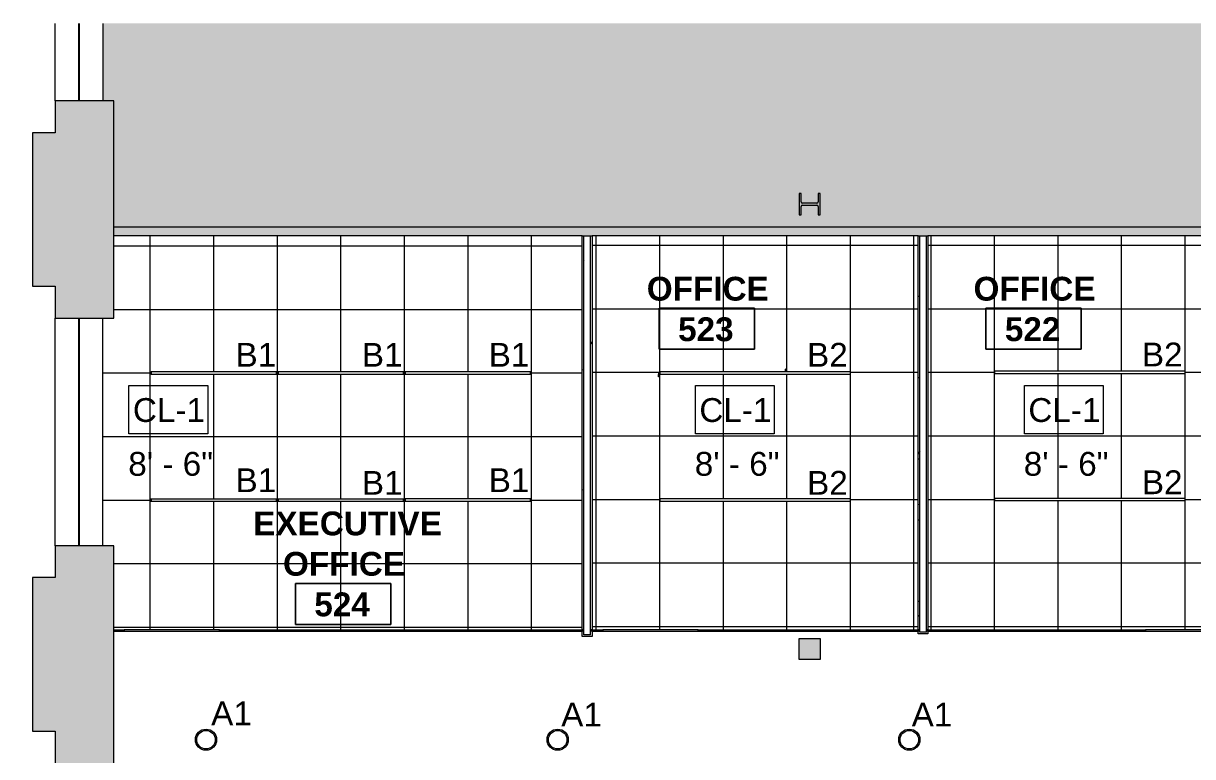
# Model space of a CAD drawing. Header units: inches. Extents: x 0 to 1865, y 0 to 1094.
# Drawn here: x 0 to 441.7, y 816.9 to 1093.8 of the extents above; entities that cross this region are included whole.
import ezdxf

# ---------------------------------------------------------------- set-up
doc = ezdxf.new("R2010")
doc.units = ezdxf.units.IN
doc.header["$MEASUREMENT"] = 0
for name, color, linetype, lineweight in [('A-AREA-IDEN', 2, 'Continuous', 9), ('A-CLNG', 13, 'Continuous', 13), ('A-CLNG-IDEN', 151, 'Continuous', 9), ('A-CLNG-PATT', 13, 'Continuous', 13), ('A-DETL', 90, 'Continuous', 9), ('A-DETL-GENF', 92, 'Continuous', 9), ('A-WALL', 113, 'Continuous', 13), ('A-WALL-PATT', 111, 'Continuous', 13), ('CORE', 7, 'Continuous', 9), ('E-LITE-EQPM', 33, 'Continuous', 9), ('E-LITE-EQPM-IDEN', 33, 'Continuous', 9), ('I-WALL', 2, 'Continuous', 13), ('S-COLS', 52, 'Continuous', 13), ('Victor Bldg - 5th Floor_LINK_dwg', 8, 'Continuous', 9), ('WINDOWS', 7, 'Continuous', 9), ('WINDOWS SILL', 7, 'Continuous', 9)]:
    doc.layers.add(name, color=color, linetype=linetype, lineweight=lineweight)
doc.styles.add('Arial', font='arial.ttf', dxfattribs={"height": 9})
doc.styles.add('Swis721 Lt BT', font='swissl.ttf', dxfattribs={"height": 9})
doc.styles.add('Swis721 Lt BT_B', font='', dxfattribs={"height": 9})
doc.styles.get('Swis721 Lt BT_B').set_extended_font_data('Swis721 Lt BT', bold=True)
pattern_1 = [(0, (0, 0), (30.72, 7.68), [1.267, -21.773, 1.267, -21.773, -122.88]), (0, (0, 0), (30.72, 7.68), [-46.08, 1.267, -44.813, 1.267, -21.773, -53.76]), (0, (0, 0), (30.72, 7.68), [-115.2, 1.267, -14.093, 1.267, -37.133]), (120, (11.52, 3.84), (-22.011075, 22.7643), [1.267, -21.773, 1.267, -21.773, -122.88]), (120, (11.52, 3.84), (-22.011075, 22.7643), [-46.08, 1.267, -44.813, 1.267, -21.773, -53.76]), (120, (11.52, 3.84), (-22.011075, 22.7643), [-115.2, 1.267, -14.093, 1.267, -37.133]), (240, (15.36, 19.2), (-8.708925, -30.4443), [1.267, -21.773, 1.267, -21.773, -122.88]), (240, (15.36, 19.2), (-8.708925, -30.4443), [-46.08, 1.267, -44.813, 1.267, -21.773, -53.76]), (240, (15.36, 19.2), (-8.708925, -30.4443), [-115.2, 1.267, -14.093, 1.267, -37.133])]

# ---------------------------------------------------------------- blocks, each defined once
blk = doc.blocks.new('Concrete-Rectangular-Column - 8x8-7061903-REFLECTED CEILING PLAN')
at = {"layer": 'S-COLS', "lineweight": 9}
blk.add_hatch(color=7, dxfattribs=at).paths.add_polyline_path([(4, -4), (4, 4), (-4, 4), (-4, -4)], flags=0)
at = {"layer": 'S-COLS', "color": 8, "lineweight": 20}
for p, q in [((-4, 4), (4, 4)), ((-4, -4), (-4, 4)), ((4, 4), (4, -4)), ((4, -4), (-4, -4))]:
    blk.add_line(p, q, dxfattribs=at)
blk = doc.blocks.new('Lighting fixture TBLS-HX-4-15-B-U-W - TBLS-HX-4-24-7815314-REFLECTED CEILING PLAN')
at = {"layer": 'E-LITE-EQPM'}
for p, q in [((-0.54, 23.67), (0.54, 23.67)), ((-0.54, 23.67), (-0.54, -23.67)), ((-0.47, 23.75), (0.47, 23.75)), ((-0.47, 23.75), (-0.47, 23.67)), ((0.47, 23.67), (0.47, 23.75)), ((0.54, -23.67), (0.54, 23.67)), ((0.54, -23.67), (-0.54, -23.67)), ((-0.47, -23.67), (-0.47, -23.75)), ((0.47, -23.75), (-0.47, -23.75)), ((0.47, -23.75), (0.47, -23.67))]:
    blk.add_line(p, q, dxfattribs=at)
blk = doc.blocks.new('L-PENDANT_FOCAL POINT 3_5 CYLINDER - L-PENDANT_FOCAL POINT 3_5 CYLINDER-7826649-REFLECTED CEILING PLAN')
at = {"layer": 'E-LITE-EQPM'}
for radius in [4, 3.5]:
    blk.add_circle((-0.125, 0), radius, dxfattribs=at)
blk = doc.blocks.new('Victor Bldg - 5th Floor_LINK_dwg-6972324-REFLECTED CEILING PLAN')
at = {"layer": 'CORE'}
for p, q in [((299.75, 1025.88), (294.25, 1025.88)), ((294.25, 1025.12), (299.75, 1025.12))]:
    blk.add_line(p, q, dxfattribs=at)
at = {"layer": 'CORE', "flags": 128}
for points in [[(293.75, 1026.38), (293.75, 1029.5), (293, 1029.5), (293, 1021.5), (293.75, 1021.5), (293.75, 1024.62)], [(300.25, 1024.62), (300.25, 1021.5), (301, 1021.5), (301, 1029.5), (300.25, 1029.5), (300.25, 1026.38)]]:
    blk.add_lwpolyline(points, dxfattribs=at)
at = {"layer": 'CORE'}
for centre, start, end in [((294.25, 1026.38), 180, 270), ((294.25, 1024.62), 90, 180), ((299.75, 1026.38), 270, 0), ((299.75, 1024.62), 0, 90)]:
    blk.add_arc(centre, 0.5, start, end, dxfattribs=at)
at = {"layer": 'WINDOWS'}
for p, q in [((21, 1064.5), (21, 1093.8)), ((21.25, 1064.5), (21.25, 1093.8)), ((21, 896.5), (21, 982.5)), ((21.25, 896.5), (21.25, 982.5))]:
    blk.add_line(p, q, dxfattribs=at)
at = {"layer": 'WINDOWS SILL'}
for p, q in [((12, 1064.5), (12, 1093.8)), ((30, 1093.8), (30, 1064.5)), ((12, 896.5), (12, 982.5))]:
    blk.add_line(p, q, dxfattribs=at)
blk = doc.blocks.new('Lighting fixture TBLS-HX-4-15-B-U-W - TBLS-HX-4-24 - 6_-V7-REFLECTED CEILING PLAN')
at = {"layer": 'E-LITE-EQPM'}
for p, q in [((-0.54, 23.67), (0.54, 23.67)), ((-0.54, 23.67), (-0.54, -48.33)), ((-0.47, 23.75), (0.47, 23.75)), ((-0.47, 23.75), (-0.47, 23.67)), ((0.02, 23.89), (0.01, 23.75)), ((0.02, 23.89), (0.07, 23.89)), ((0.07, 23.75), (0.07, 23.89)), ((1.41, 23.97), (0.12, 23.97)), ((0.12, 23.97), (0.12, 23.93)), ((0.12, 23.93), (1.41, 23.93)), ((0.15, 23.97), (0.13, 23.92)), ((0.47, 23.67), (0.47, 23.75)), ((1.41, 24.16), (0.51, 24.16)), ((1.41, 24.08), (0.51, 24.08)), ((0.51, 24.06), (0.51, 24.08)), ((0.51, 24.08), (1.41, 24.08)), ((0.51, 24.06), (1.41, 24.06)), ((0.51, 23.99), (1.41, 23.99)), ((0.51, 23.86), (1.41, 23.86)), ((0.51, 23.86), (1.41, 23.86)), ((0.51, 23.82), (1.41, 23.82)), ((0.54, -48.33), (0.54, 23.67)), ((0.89, 23.89), (0.62, 23.89)), ((0.64, 23.82), (0.64, 23.86)), ((0.84, 23.86), (0.67, 23.86)), ((0.67, 23.86), (0.84, 23.86)), ((0.84, 23.86), (0.67, 23.86)), ((0.67, 23.86), (0.84, 23.86)), ((0.84, 23.82), (0.67, 23.82)), ((0.67, 23.82), (0.84, 23.82)), ((0.84, 23.82), (0.67, 23.82)), ((0.67, 23.82), (0.84, 23.82)), ((0.68, 23.86), (0.83, 23.86)), ((0.83, 23.86), (0.68, 23.86)), ((1.28, 23.89), (1.01, 23.89)), ((1.07, 23.86), (1.22, 23.86)), ((1.22, 23.86), (1.07, 23.86)), ((1.23, 23.86), (1.07, 23.86)), ((1.07, 23.86), (1.23, 23.86)), ((1.23, 23.86), (1.07, 23.86)), ((1.07, 23.86), (1.23, 23.86)), ((1.23, 23.82), (1.07, 23.82)), ((1.07, 23.82), (1.23, 23.82)), ((1.23, 23.82), (1.07, 23.82)), ((1.07, 23.82), (1.23, 23.82)), ((1.29, 23.86), (1.29, 23.82)), ((1.41, 24.08), (1.41, 24.06)), ((1.41, 23.93), (1.41, 23.97)), ((-0.54, -23.81), (-1.41, -23.81)), ((-0.54, -23.85), (-1.41, -23.85)), ((-0.54, -23.85), (-1.41, -23.85)), ((-0.54, -23.92), (-1.41, -23.92)), ((-1.41, -23.92), (-1.41, -23.96)), ((-1.41, -23.96), (-0.54, -23.96)), ((-0.54, -23.98), (-1.41, -23.98)), ((-1.41, -24.07), (-1.41, -24.05)), ((-0.54, -24.05), (-1.41, -24.05)), ((-1.41, -24.07), (-0.54, -24.07)), ((-0.54, -24.07), (-1.41, -24.07)), ((-1.41, -24.15), (-0.54, -24.15)), ((-1.29, -23.85), (-1.29, -23.81)), ((-1.28, -23.88), (-1.01, -23.88)), ((-1.23, -23.81), (-1.07, -23.81)), ((-1.07, -23.81), (-1.23, -23.81)), ((-1.23, -23.81), (-1.07, -23.81)), ((-1.07, -23.81), (-1.23, -23.81)), ((-1.23, -23.85), (-1.07, -23.85)), ((-1.07, -23.85), (-1.23, -23.85)), ((-1.23, -23.85), (-1.07, -23.85)), ((-1.07, -23.85), (-1.23, -23.85)), ((-1.07, -23.85), (-1.22, -23.85)), ((-1.22, -23.85), (-1.07, -23.85)), ((-0.89, -23.88), (-0.62, -23.88)), ((-0.84, -23.81), (-0.67, -23.81)), ((-0.67, -23.81), (-0.84, -23.81)), ((-0.84, -23.81), (-0.67, -23.81)), ((-0.67, -23.81), (-0.84, -23.81)), ((-0.84, -23.85), (-0.67, -23.85)), ((-0.67, -23.85), (-0.84, -23.85)), ((-0.84, -23.85), (-0.67, -23.85)), ((-0.67, -23.85), (-0.84, -23.85)), ((-0.68, -23.85), (-0.83, -23.85)), ((-0.83, -23.85), (-0.68, -23.85)), ((-0.64, -23.81), (-0.64, -23.85)), ((0.54, -48.33), (-0.54, -48.33))]:
    blk.add_line(p, q, dxfattribs=at)
for points, knots in [([(0.02, 23.89), (0.02, 23.92), (0.05, 23.96), (0.1, 23.98), (0.12, 23.97)], [-1, -1, -1, -1, -0.5, -0.1420783, -0.1420783, -0.1420783, -0.1420783]), ([(0.51, 24.09), (0.51, 24.11), (0.51, 24.16), (0.51, 24.16), (0.51, 24.16), (0.51, 24.16)], [0.03083356, 0.03083356, 0.03083356, 0.03083356, 0.03964416, 0.0561743, 0.05646252, 0.05646252, 0.05646252, 0.05646252]), ([(0.51, 24.16), (0.51, 24.16), (0.51, 24.16), (0.51, 24.16), (0.51, 24.16), (0.51, 24.16), (0.51, 24.15), (0.51, 24.15), (0.51, 24.14), (0.51, 24.13), (0.51, 24.13), (0.51, 24.12), (0.51, 24.12), (0.51, 24.1)], [0.0565282, 0.0565282, 0.0565282, 0.0565282, 0.05682745, 0.05751378, 0.05815131, 0.0587711, 0.05945814, 0.06018947, 0.06092564, 0.06158284, 0.06221456, 0.06288041, 0.06680605, 0.06680605, 0.06680605, 0.06680605]), ([(0.51, 24.1), (0.51, 24.11), (0.51, 24.11), (0.51, 24.12), (0.51, 24.12), (0.51, 24.13), (0.51, 24.13), (0.51, 24.13), (0.51, 24.13), (0.51, 24.09), (0.51, 24.08)], [0.01710178, 0.01710178, 0.01710178, 0.01710178, 0.02116651, 0.02177638, 0.02224477, 0.02276746, 0.02328664, 0.0238075, 0.04033962, 0.04560474, 0.04560474, 0.04560474, 0.04560474]), ([(0.51, 23.99), (0.51, 23.99), (0.51, 23.99), (0.51, 23.99), (0.51, 23.99), (0.51, 23.99), (0.51, 23.99), (0.51, 24), (0.51, 24), (0.51, 24.06)], [0.06555681, 0.06555681, 0.06555681, 0.06555681, 0.07354816, 0.07420608, 0.07488422, 0.07559613, 0.0762772, 0.07695013, 0.0798083, 0.0798083, 0.0798083, 0.0798083]), ([(0.51, 23.86), (0.51, 23.87), (0.51, 23.87), (0.51, 23.88), (0.51, 23.88), (0.51, 23.89), (0.51, 23.9), (0.51, 23.91), (0.51, 23.91), (0.51, 23.93)], [0, 0, 0, 0, 0.000731018, 0.001451775, 0.002127065, 0.002832083, 0.003604659, 0.004489972, 0.008550889, 0.008550889, 0.008550889, 0.008550889]), ([(0.51, 23.82), (0.51, 23.82), (0.51, 23.82), (0.51, 23.82), (0.51, 23.83), (0.51, 23.83), (0.51, 23.84), (0.51, 23.84), (0.51, 23.85), (0.51, 23.85), (0.51, 23.86), (0.51, 23.86), (0.51, 23.87), (0.51, 23.87), (0.51, 23.88), (0.51, 23.88), (0.51, 23.89), (0.51, 23.89), (0.51, 23.9), (0.51, 23.91), (0.51, 23.91), (0.51, 23.92), (0.51, 23.92), (0.51, 23.92), (0.51, 23.93)], [0, 0, 0, 0, 0.00120711, 0.00176048, 0.00232663, 0.00297197, 0.00362531, 0.00422365, 0.00474973, 0.00525079, 0.00572384, 0.00619922, 0.00660886, 0.00708073, 0.00755616, 0.00809862, 0.00860163, 0.00920907, 0.00976241, 0.01029085, 0.01074067, 0.01123037, 0.01169097, 0.01190623, 0.01190623, 0.01190623, 0.01190623]), ([(0.51, 23.93), (0.51, 23.93), (0.51, 23.92), (0.51, 23.92), (0.51, 23.91), (0.51, 23.9), (0.51, 23.89), (0.51, 23.88), (0.51, 23.88), (0.51, 23.88), (0.51, 23.87), (0.51, 23.87), (0.51, 23.87), (0.51, 23.86), (0.51, 23.86), (0.51, 23.86), (0.51, 23.86)], [0.005481686, 0.005481686, 0.005481686, 0.005481686, 0.005494648, 0.006240904, 0.006931758, 0.007632285, 0.008340529, 0.009043442, 0.009509071, 0.009881293, 0.010155457, 0.010460516, 0.010767283, 0.011121343, 0.011529598, 0.01461783, 0.01461783, 0.01461783, 0.01461783]), ([(1.41, 24.1), (1.41, 24.12), (1.41, 24.12), (1.41, 24.13), (1.41, 24.13), (1.41, 24.14), (1.41, 24.15), (1.41, 24.15), (1.41, 24.16), (1.41, 24.16), (1.41, 24.16), (1.41, 24.16), (1.41, 24.16), (1.41, 24.16)], [-0.06680605, -0.06680605, -0.06680605, -0.06680605, -0.06288041, -0.06221456, -0.06158284, -0.06092564, -0.06018947, -0.05945814, -0.0587711, -0.05815131, -0.05751378, -0.05682745, -0.0565282, -0.0565282, -0.0565282, -0.0565282]), ([(1.41, 24.16), (1.41, 24.16), (1.41, 24.16), (1.41, 24.16), (1.41, 24.11), (1.41, 24.09)], [-0.05646252, -0.05646252, -0.05646252, -0.05646252, -0.0561743, -0.03964416, -0.03083356, -0.03083356, -0.03083356, -0.03083356]), ([(1.41, 24.08), (1.41, 24.09), (1.41, 24.13), (1.41, 24.13), (1.41, 24.13), (1.41, 24.13), (1.41, 24.12), (1.41, 24.12), (1.41, 24.11), (1.41, 24.11), (1.41, 24.1)], [-0.04560474, -0.04560474, -0.04560474, -0.04560474, -0.04033962, -0.0238075, -0.02328664, -0.02276746, -0.02224477, -0.02177638, -0.02116651, -0.01710178, -0.01710178, -0.01710178, -0.01710178]), ([(1.41, 24.06), (1.41, 24), (1.41, 24), (1.41, 23.99), (1.41, 23.99), (1.41, 23.99), (1.41, 23.99), (1.41, 23.99), (1.41, 23.99), (1.41, 23.99)], [-0.0798083, -0.0798083, -0.0798083, -0.0798083, -0.07695013, -0.0762772, -0.07559613, -0.07488422, -0.07420608, -0.07354816, -0.06555681, -0.06555681, -0.06555681, -0.06555681]), ([(1.41, 23.93), (1.41, 23.91), (1.41, 23.91), (1.41, 23.9), (1.41, 23.89), (1.41, 23.88), (1.41, 23.88), (1.41, 23.87), (1.41, 23.87), (1.41, 23.86)], [-0.008550889, -0.008550889, -0.008550889, -0.008550889, -0.004489972, -0.003604659, -0.002832083, -0.002127065, -0.001451775, -0.000731018, 0, 0, 0, 0]), ([(1.41, 23.86), (1.41, 23.86), (1.41, 23.86), (1.41, 23.86), (1.41, 23.87), (1.41, 23.87), (1.41, 23.87), (1.41, 23.88), (1.41, 23.88), (1.41, 23.88), (1.41, 23.89), (1.41, 23.9), (1.41, 23.91), (1.41, 23.92), (1.41, 23.92), (1.41, 23.93), (1.41, 23.93)], [-0.01461783, -0.01461783, -0.01461783, -0.01461783, -0.011529598, -0.011121343, -0.010767283, -0.010460516, -0.010155457, -0.009881293, -0.009509071, -0.009043442, -0.008340529, -0.007632285, -0.006931758, -0.006240904, -0.005494648, -0.005481686, -0.005481686, -0.005481686, -0.005481686]), ([(1.41, 23.93), (1.41, 23.92), (1.41, 23.92), (1.41, 23.92), (1.41, 23.91), (1.41, 23.91), (1.41, 23.9), (1.41, 23.89), (1.41, 23.89), (1.41, 23.88), (1.41, 23.88), (1.41, 23.87), (1.41, 23.87), (1.41, 23.86), (1.41, 23.86), (1.41, 23.85), (1.41, 23.85), (1.41, 23.84), (1.41, 23.84), (1.41, 23.83), (1.41, 23.83), (1.41, 23.82), (1.41, 23.82), (1.41, 23.82), (1.41, 23.82)], [-0.01190623, -0.01190623, -0.01190623, -0.01190623, -0.01169097, -0.01123037, -0.01074067, -0.01029085, -0.00976241, -0.00920907, -0.00860163, -0.00809862, -0.00755616, -0.00708073, -0.00660886, -0.00619922, -0.00572384, -0.00525079, -0.00474973, -0.00422365, -0.00362531, -0.00297197, -0.00232663, -0.00176048, -0.00120711, 0, 0, 0, 0]), ([(-1.41, -23.92), (-1.41, -23.92), (-1.41, -23.91), (-1.41, -23.91), (-1.41, -23.9), (-1.41, -23.9), (-1.41, -23.89), (-1.41, -23.89), (-1.41, -23.88), (-1.41, -23.87), (-1.41, -23.87), (-1.41, -23.86), (-1.41, -23.86), (-1.41, -23.85), (-1.41, -23.85), (-1.41, -23.84), (-1.41, -23.84), (-1.41, -23.83), (-1.41, -23.83), (-1.41, -23.82), (-1.41, -23.82), (-1.41, -23.81), (-1.41, -23.81), (-1.41, -23.81), (-1.41, -23.81)], [-0.01190623, -0.01190623, -0.01190623, -0.01190623, -0.01169097, -0.01123037, -0.01074067, -0.01029085, -0.00976241, -0.00920907, -0.00860163, -0.00809862, -0.00755616, -0.00708073, -0.00660886, -0.00619922, -0.00572384, -0.00525079, -0.00474973, -0.00422365, -0.00362531, -0.00297197, -0.00232663, -0.00176048, -0.00120711, 0, 0, 0, 0]), ([(-1.41, -23.92), (-1.41, -23.9), (-1.41, -23.9), (-1.41, -23.89), (-1.41, -23.88), (-1.41, -23.88), (-1.41, -23.87), (-1.41, -23.86), (-1.41, -23.86), (-1.41, -23.85)], [-0.008550889, -0.008550889, -0.008550889, -0.008550889, -0.004489972, -0.003604659, -0.002832083, -0.002127065, -0.001451775, -0.000731018, 0, 0, 0, 0]), ([(-1.41, -23.85), (-1.41, -23.85), (-1.41, -23.85), (-1.41, -23.85), (-1.41, -23.86), (-1.41, -23.86), (-1.41, -23.86), (-1.41, -23.87), (-1.41, -23.87), (-1.41, -23.88), (-1.41, -23.88), (-1.41, -23.89), (-1.41, -23.9), (-1.41, -23.91), (-1.41, -23.92), (-1.41, -23.92), (-1.41, -23.92)], [-0.01461783, -0.01461783, -0.01461783, -0.01461783, -0.011529598, -0.011121343, -0.010767283, -0.010460516, -0.010155457, -0.009881293, -0.009509071, -0.009043442, -0.008340529, -0.007632285, -0.006931758, -0.006240904, -0.005494648, -0.005481686, -0.005481686, -0.005481686, -0.005481686]), ([(-1.41, -24.05), (-1.41, -23.99), (-1.41, -23.99), (-1.41, -23.98), (-1.41, -23.98), (-1.41, -23.98), (-1.41, -23.98), (-1.41, -23.98), (-1.41, -23.98), (-1.41, -23.98)], [-0.0798083, -0.0798083, -0.0798083, -0.0798083, -0.07695013, -0.0762772, -0.07559613, -0.07488422, -0.07420608, -0.07354816, -0.06555681, -0.06555681, -0.06555681, -0.06555681]), ([(-1.41, -24.07), (-1.41, -24.08), (-1.41, -24.12), (-1.41, -24.12), (-1.41, -24.12), (-1.41, -24.12), (-1.41, -24.11), (-1.41, -24.11), (-1.41, -24.1), (-1.41, -24.1), (-1.41, -24.09)], [-0.04560474, -0.04560474, -0.04560474, -0.04560474, -0.04033962, -0.0238075, -0.02328664, -0.02276746, -0.02224477, -0.02177638, -0.02116651, -0.01710178, -0.01710178, -0.01710178, -0.01710178]), ([(-1.41, -24.15), (-1.41, -24.15), (-1.41, -24.15), (-1.41, -24.15), (-1.41, -24.1), (-1.41, -24.08)], [-0.05646252, -0.05646252, -0.05646252, -0.05646252, -0.0561743, -0.03964416, -0.03083356, -0.03083356, -0.03083356, -0.03083356]), ([(-1.41, -24.1), (-1.41, -24.11), (-1.41, -24.11), (-1.41, -24.12), (-1.41, -24.12), (-1.41, -24.13), (-1.41, -24.14), (-1.41, -24.14), (-1.41, -24.15), (-1.41, -24.15), (-1.41, -24.15), (-1.41, -24.15), (-1.41, -24.15), (-1.41, -24.15)], [-0.06680605, -0.06680605, -0.06680605, -0.06680605, -0.06288041, -0.06221456, -0.06158284, -0.06092564, -0.06018947, -0.05945814, -0.0587711, -0.05815131, -0.05751378, -0.05682745, -0.0565282, -0.0565282, -0.0565282, -0.0565282])]:
    blk.add_open_spline(points, degree=3, knots=knots, dxfattribs=at)
for points in [[(0.02, 23.89), (0.02, 23.92), (0.06, 23.97), (0.12, 23.98), (0.15, 23.97)], [(0.08, 23.88), (0.08, 23.9), (0.09, 23.92), (0.12, 23.92), (0.13, 23.92)], [(0.13, 23.92), (0.12, 23.92), (0.09, 23.92), (0.08, 23.9), (0.08, 23.88)], [(0.51, 24.08), (0.51, 24.08), (0.51, 24.08), (0.51, 24.08)], [(0.51, 23.92), (0.51, 23.91), (0.51, 23.91), (0.51, 23.91)], [(1.41, 24.08), (1.41, 24.08), (1.41, 24.08), (1.41, 24.08)], [(1.41, 23.91), (1.41, 23.91), (1.41, 23.91), (1.41, 23.92)], [(-1.41, -23.9), (-1.41, -23.9), (-1.41, -23.9), (-1.41, -23.91)], [(-1.41, -24.07), (-1.41, -24.07), (-1.41, -24.07), (-1.41, -24.07)]]:
    blk.add_open_spline(points, degree=3, dxfattribs=at)
blk = doc.blocks.new('Lighting fixture TBLS-HX-4-15-B-U-W - TBLS-HX-4-24 - 6_-7900651-REFLECTED CEILING PLAN')
at = {"layer": 'E-LITE-EQPM'}
for p, q in [((-0.5375, 23.675), (0.5375, 23.675)), ((-0.5375, 23.675), (-0.5375, -48.325)), ((-0.46875, 23.753125), (0.46875, 23.753125)), ((-0.46875, 23.753125), (-0.46875, 23.675)), ((0.46875, 23.675), (0.46875, 23.753125)), ((0.5375, -48.325), (0.5375, 23.675)), ((0.5375, -48.325), (-0.5375, -48.325))]:
    blk.add_line(p, q, dxfattribs=at)
blk = doc.blocks.new('Room Tag - Room Name and Number-3379422-REFLECTED CEILING PLAN')
at = {"layer": 'A-AREA-IDEN'}
for p, q in [((-0.1881, -0.1636), (-0.1881, -0.0018)), ((-0.1881, -0.0018), (0.1869, -0.0018)), ((0.1869, -0.0018), (-0.1881, -0.0018)), ((-0.1881, -0.0018), (-0.1881, -0.1636)), ((0.1869, -0.0018), (0.1869, -0.1636)), ((0.1869, -0.1636), (0.1869, -0.0018)), ((0.1869, -0.1636), (-0.1881, -0.1636)), ((-0.1881, -0.1636), (0.1869, -0.1636))]:
    blk.add_line(p, q, dxfattribs=at)

msp = doc.modelspace()

# ---------------------------------------------------------------- hatches: boundary and pattern name
at = {"layer": 'A-CLNG-PATT'}
h = msp.add_hatch(dxfattribs=at)
h.set_pattern_fill('FP_5', color=256, style=0, pattern_type=2)
h.set_pattern_definition([(0, (311.934, 937.75), (0, -24), []), (270, (311.934, 937.75), (-24, -1e-15), [])])
h.paths.add_polyline_path([(34.12, 864.13), (211.05, 864.13), (211.05, 864.25), (34.12, 864.25)], flags=0)
h.paths.add_polyline_path([(207.64, 864.75), (211.05, 864.75), (211.05, 1013.5), (34.12, 1013.5), (34.12, 982.5), (30, 982.5), (30, 896.5), (34.12, 896.5), (34.12, 864.75), (108.77, 864.75)], flags=0)
h.paths.add_polyline_path([(96.26, 913.16), (96.26, 914.29), (143.61, 914.29), (143.61, 913.22), (96.26, 913.21)], flags=0)
h.paths.add_polyline_path([(48.26, 913.16), (48.26, 914.29), (95.61, 914.29), (95.61, 913.21), (48.26, 913.21)], flags=0)
h.paths.add_polyline_path([(144.2, 913.16), (144.2, 914.29), (191.55, 914.29), (191.55, 913.22), (144.2, 913.22)], flags=0)
h.paths.add_polyline_path([(96.26, 960.47), (96.26, 962.3), (143.61, 962.3), (143.61, 961.22), (96.26, 961.22)], flags=0)
h.paths.add_polyline_path([(48.26, 960.47), (48.26, 962.29), (95.61, 962.3), (95.61, 961.22), (48.26, 961.22)], flags=0)
h.paths.add_polyline_path([(144.2, 960.47), (144.2, 962.3), (191.55, 962.3), (191.55, 961.23), (144.2, 961.22)], flags=0)
h = msp.add_hatch(dxfattribs=at)
h.set_pattern_fill('FP_22', color=256, style=0, pattern_type=2)
h.set_pattern_definition([(270, (264.38, 938), (-24, -1e-15), []), (180, (264.38, 938), (3e-15, 24), [])])
h.paths.add_polyline_path([(214.8, 864.13), (337.95, 864.13), (337.95, 864.25), (214.8, 864.25)], flags=0)
h.paths.add_polyline_path([(225.83, 864.75), (337.95, 864.75), (337.95, 1013.5), (214.8, 1013.49), (214.8, 864.75), (218.93, 864.75)], flags=0)
h.paths.add_polyline_path([(255.09, 913.22), (240.38, 913.22), (240.38, 914.3), (312.38, 914.3), (312.38, 913.22), (262.41, 913.22)], flags=0)
h.paths.add_polyline_path([(240.13, 960.35), (239.96, 960.35), (239.96, 961.25), (240.09, 961.29), (240.13, 961.24), (240.13, 960.36)], flags=0)
h.paths.add_polyline_path([(240.15, 960.75), (240.15, 960.75), (240.14, 960.75)], flags=0)
h.paths.add_polyline_path([(240.19, 960.8), (240.17, 961.14), (240.19, 960.86)], flags=0)
h.paths.add_polyline_path([(240.46, 961.22), (240.38, 961.22), (240.38, 961.29), (240.3, 961.29), (240.3, 961.69), (240.17, 961.72), (240.17, 961.74), (240.3, 961.8), (240.3, 962.23), (240.38, 962.23), (240.38, 962.3), (287.91, 962.3), (287.94, 963.17), (287.95, 963.17), (287.99, 963.17), (288.14, 963.17), (288.15, 962.3), (312.38, 962.3), (312.38, 961.22), (247.78, 961.22)], flags=0)
h.paths.add_polyline_path([(287.95, 962.65), (287.96, 962.65), (287.95, 962.65)], flags=0)
h = msp.add_hatch(dxfattribs=at)
h.set_pattern_fill('FP_21', color=256, style=0, pattern_type=2)
h.set_pattern_definition([(270, (390.84, 938), (-24, -1e-15), []), (180, (390.84, 938), (3e-15, 24), [])])
h.paths.add_polyline_path([(341.7, 864.13), (463.97, 864.13), (463.97, 864.25), (341.7, 864.25)], flags=0)
h.paths.add_polyline_path([(459.95, 864.75), (463.97, 864.75), (463.97, 1013.5), (341.7, 1013.49), (341.7, 864.75), (459.85, 864.75)], flags=0)
h.paths.add_polyline_path([(379.47, 913.46), (366.84, 913.46), (366.84, 914.54), (438.84, 914.54), (438.84, 913.46), (386.79, 913.46)], flags=0)
h.paths.add_polyline_path([(368.5, 961.46), (366.84, 961.46), (366.84, 962.54), (438.84, 962.54), (438.84, 961.46), (372.16, 961.46)], flags=0)
at = {"layer": 'A-DETL-GENF'}
h = msp.add_hatch(color=254, dxfattribs=at)
h.paths.add_polyline_path([(1864.71, 15.5), (1864.71, 749.5), (1858.12, 749.5), (1858.12, 714.25), (1805.94, 714.25), (1805.94, 677.43), (1813, 677.43), (1813, 653.43), (1805.94, 653.43), (1805.94, 409.5), (1645.06, 409.5), (1645.06, 27.5), (1819, 27.5), (1819, 41.5), (1843, 41.5), (1843, 27.5), (1863, 27.5), (1863, 15.5)], flags=0)
h.paths.add_polyline_path([(1803.83, 293.5), (1789, 293.5), (1789, 317.5), (1813, 317.5), (1813, 293.5), (1805.94, 293.5)], flags=0)
h.paths.add_polyline_path([(1491.69, 813), (1491.69, 1093.8), (1321.5, 1093.8), (1321.5, 1013.5), (1323.88, 1013.5), (1323.88, 1014.25), (1325.38, 1014.25), (1325.38, 1013.62), (1325.88, 1013.62), (1325.88, 1012.13), (1325.38, 1012.13), (1325.38, 1008.5), (1361.63, 1008.5), (1361.63, 1012.13), (1361.13, 1012.13), (1361.13, 1013.62), (1361.63, 1013.62), (1361.63, 1014.25), (1363.13, 1014.25), (1363.13, 1013.5), (1381.5, 1013.5), (1381.5, 1064.75), (1383, 1064.75), (1383, 1064.41), (1391, 1064.41), (1391, 1039), (1407, 1039), (1407, 1034.5), (1464.5, 1034.5), (1464.5, 1037), (1485, 1037), (1485, 1064.41), (1491.5, 1064.41), (1491.5, 1001.5), (1485, 1001.5), (1485, 1029), (1464.5, 1029), (1464.5, 1030.5), (1407, 1030.5), (1407, 1027), (1391, 1027), (1391, 930.5), (1485, 930.5), (1485, 959.5), (1491.5, 959.5), (1491.5, 897.5), (1485, 897.5), (1485, 926.5), (1395, 926.5), (1395, 906.5), (1391, 906.5), (1391, 826.5), (1485, 826.5), (1485, 855.5), (1491.5, 855.5), (1491.5, 813), (1491.63, 813)], flags=0)
h.paths.add_polyline_path([(1286.63, 813), (1286.63, 815.63), (1286.13, 815.63), (1286.13, 817.13), (1286.63, 817.13), (1286.63, 817.75), (1288.13, 817.75), (1288.13, 817), (1290.75, 817), (1290.75, 856.63), (1295.88, 856.63), (1295.88, 865.13), (1290.75, 865.13), (1290.75, 912.38), (1294.25, 912.38), (1294.25, 868.63), (1318, 868.63), (1318, 912.38), (1315.44, 912.38), (1315.44, 912.5), (993.06, 912.5), (993.06, 951.5), (990.43, 951.5), (990.43, 950.75), (988.93, 950.75), (988.93, 956.13), (988.43, 956.17), (988.43, 957.63), (988.93, 957.63), (988.93, 958.25), (990.43, 958.25), (990.43, 957.5), (993.06, 957.5), (993.06, 1017.06), (1016.5, 1017.06), (1016.5, 1037.5), (1036, 1037.5), (1036, 1093.8), (867.44, 1093.8), (867.44, 957.5), (951.18, 957.5), (951.18, 958.25), (952.68, 958.25), (952.68, 957.63), (953.18, 957.63), (953.18, 956.13), (952.68, 956.13), (952.68, 950.75), (951.18, 950.75), (951.18, 951.5), (833.56, 951.5), (833.56, 907.5), (848.81, 907.5), (848.81, 908.25), (850.31, 908.25), (850.31, 905.37), (850.81, 905.37), (850.81, 904), (886.06, 904), (886.06, 905.37), (886.56, 905.37), (886.56, 908.25), (888.06, 908.21), (888.06, 907.5), (902.81, 907.5), (902.81, 951.31), (907.31, 951.31), (907.31, 817.56), (1002.88, 817.56), (1002.88, 818.31), (1004.38, 818.31), (1004.38, 814.44), (1004.88, 814.44), (1004.88, 813), (1040.13, 813), (1040.13, 814.44), (1040.63, 814.44), (1040.63, 818.31), (1042.13, 818.31), (1042.13, 817.56), (1052, 817.56), (1052, 813.06), (1042.13, 813.06), (1042.13, 813), (1052.5, 813), (1052.5, 912.38), (1058.5, 912.38), (1058.5, 817), (1248.88, 817), (1248.88, 817.75), (1250.38, 817.75), (1250.38, 817.13), (1250.88, 817.13), (1250.88, 815.63), (1250.38, 815.63), (1250.38, 813), (1286.5, 813)], flags=0)
h.paths.add_polyline_path([(1488.5, 813), (1488.5, 814.5), (1488.25, 814.5), (1488.25, 813)], flags=0)
h.paths.add_polyline_path([(902.81, 813), (1002.88, 813), (1002.88, 813.06), (902.81, 813.06)], flags=0)
h.paths.add_polyline_path([(1633.75, 813.25), (1633.75, 814.5), (1633.5, 814.5), (1633.5, 813.25)], flags=0)
h.paths.add_polyline_path([(1295.88, 817), (1295.88, 853.13), (1294.25, 853.13), (1294.25, 817)], flags=0)
h.paths.add_polyline_path([(1321.5, 817), (1321.5, 865.13), (1299.38, 865.13), (1299.38, 817), (1303.1, 817)], flags=0)
h.paths.add_polyline_path([(1854.62, 817.75), (1864.71, 817.75), (1864.71, 994.5), (1841.99, 994.5), (1841.99, 1002.5), (1843.49, 1002.5), (1843.49, 1093.8), (1737.13, 1093.8), (1737.13, 932.5), (1737.25, 932.5), (1737.25, 924.5), (1737.13, 924.5), (1737.13, 826.5), (1737.06, 826.5), (1737.06, 817.75), (1747.65, 817.75)], flags=0)
h.paths.add_polyline_path([(1710.5, 817.75), (1710.5, 826.5), (1730.63, 826.5), (1730.63, 924.5), (1710.5, 924.5), (1710.5, 926.5), (1657.5, 926.5), (1657.5, 924.5), (1637, 924.5), (1637, 897.5), (1630.5, 897.5), (1630.5, 855.5), (1637, 855.5), (1637, 826.5), (1657.5, 826.5), (1657.5, 817.75), (1689.12, 817.75)], flags=0)
h.paths.add_polyline_path([(1321.44, 912.38), (1321.5, 912.38), (1321.5, 927.56), (1321.44, 927.56), (1321.44, 924.5)], flags=0)
h.paths.add_polyline_path([(1023.22, 916), (1023.22, 936.5), (1026.38, 936.5), (1026.38, 1013.5), (1016.5, 1013.5), (1016.5, 1013.56), (996.56, 1013.56), (996.56, 916)], flags=0)
h.paths.add_polyline_path([(1162.33, 924.5), (1208, 924.5), (1208, 932.5), (1047.22, 932.5), (1047.22, 924.5), (1133.55, 924.5)], flags=0)
h.paths.add_polyline_path([(1279.4, 924.5), (1315.44, 924.5), (1315.42, 924.56), (1257.19, 924.56), (1257.19, 956.69), (1213, 956.69), (1213, 924.5), (1261.61, 924.5)], flags=0)
h.paths.add_polyline_path([(1317.6, 927.56), (1318, 927.56), (1318, 927.94), (1317.25, 927.94), (1317.25, 929.44), (1317.88, 929.44), (1317.88, 929.94), (1319.38, 929.94), (1319.38, 929.44), (1321.5, 929.44), (1321.5, 965.69), (1319.38, 965.69), (1319.38, 965.19), (1317.88, 965.19), (1317.88, 965.69), (1317.25, 965.69), (1317.25, 967.19), (1318, 967.19), (1318, 1004.12), (1261, 1004.12), (1261, 1009.12), (1318, 1009.12), (1318, 1066.12), (1042, 1066.12), (1042, 936.5), (1090, 936.5), (1090, 960.5), (1095, 960.5), (1095, 936.5), (1208, 936.5), (1208, 960.69), (1261.19, 960.69), (1261.19, 927.56), (1317.25, 927.56)], flags=0)
h.paths.add_polyline_path([(1657.5, 930.5), (1710.5, 930.5), (1710.5, 932.5), (1730.63, 932.5), (1730.63, 1093.8), (1630.5, 1093.8), (1630.5, 1064.5), (1637, 1064.5), (1637, 1001.5), (1630.5, 1001.5), (1630.5, 959.5), (1637, 959.5), (1637, 932.5), (1657.5, 932.5)], flags=0)
h.paths.add_polyline_path([(1029.88, 936.5), (1038.5, 936.5), (1038.5, 1013.5), (1029.88, 1013.5), (1029.88, 956.17)], flags=0)
h.paths.add_polyline_path([(838, 957.5), (861.94, 957.5), (861.94, 1093.8), (838, 1093.8), (838, 1037.5), (853, 1037.5), (853, 1013.5), (838, 1013.5)], flags=0)
h.paths.add_polyline_path([(1854.62, 1002.5), (1864.71, 1002.5), (1864.71, 1045.5), (1847.99, 1045.5), (1847.99, 1002.5)], flags=0)
h.paths.add_polyline_path([(467.1, 1017), (493.14, 1017), (493.14, 1037.5), (517.14, 1037.5), (517.14, 1017), (765, 1017), (765, 1093.8), (30, 1093.8), (30, 1064.5), (34.12, 1064.5), (34.12, 1017), (464.6, 1017)], flags=0)
h.paths.add_polyline_path([(1864.71, 1052), (1864.71, 1093.8), (1847.99, 1093.8), (1847.99, 1052), (1854.62, 1052)], flags=0)
h.paths.add_polyline_path([(1189.27, 1070.12), (1318, 1070.12), (1318, 1080.12), (1042, 1080.12), (1042, 1070.12), (1162.33, 1070.12)], flags=0)
h.paths.add_polyline_path([(1162.33, 1084.12), (1318, 1084.12), (1318, 1093.8), (1042, 1093.8), (1042, 1084.12), (1159.23, 1084.12)], flags=0)
h = msp.add_hatch(color=7, dxfattribs=at)
h.paths.add_polyline_path([(510.63, 0), (512.25, 0), (512.25, 23.12), (510.25, 23.12), (510.25, 26.12), (479.25, 26.12), (479.25, 23.12), (411, 23.12), (411, 4), (418, 4), (418, 0), (510.25, 0)], flags=0)
h.paths.add_polyline_path([(338, 0), (338, 4), (349.13, 4), (349.13, 23.12), (273, 23.12), (273, 4), (280, 4), (280, 0)], flags=0)
h.paths.add_polyline_path([(650.5, 0), (650.5, 23.12), (648.25, 23.12), (648.25, 33.13), (614, 33.13), (614, 23.12), (596.25, 23.12), (596.25, 0), (648.25, 0)], flags=0)
h.paths.add_polyline_path([(142, 0), (200, 0), (200, 4), (211.12, 4), (211.12, 23.12), (135, 23.12), (135, 4), (142, 4)], flags=0)
h.paths.add_polyline_path([(34.12, 0), (62, 0), (62, 4), (69, 4), (69, 23.12), (22.13, 23.12), (22.13, 74.5), (4, 74.5), (4, 66), (0, 66), (0, 0), (22.13, 0)], flags=0)
h.paths.add_polyline_path([(1045.27, 0), (1049, 0), (1049, 14.5), (1079, 14.5), (1079, 11.5), (1143, 11.5), (1143, 27.5), (1093, 27.5), (1093, 32.59), (1032.06, 32.59), (1032.06, 41.59), (1011.06, 41.59), (1011.06, 0), (1032.06, 0)], flags=0)
h.paths.add_polyline_path([(778.25, 0), (788.75, 0), (788.75, 23.12), (780.88, 23.12), (780.88, 56), (751.25, 56), (751.25, 23.12), (734.5, 23.12), (734.5, 0), (754.25, 0)], flags=0)
h.paths.add_polyline_path([(872.75, 0), (927.06, 0), (927.06, 22.84), (913.5, 22.84), (913.5, 33.13), (884.25, 33.13), (884.25, 23.12), (874.75, 23.12), (874.75, 19), (872.75, 19)], flags=0)
h.paths.add_polyline_path([(1319.45, 11.5), (1323.07, 11.5), (1323.07, 27.5), (1259, 27.5), (1259, 11.5), (1303.45, 11.5)], flags=0)
h.paths.add_polyline_path([(1503, 11.5), (1503, 27.5), (1439, 27.5), (1439, 11.5), (1483, 11.5)], flags=0)
h.paths.add_polyline_path([(1843, 11.5), (1863, 11.5), (1863, 27.5), (1799, 27.5), (1799, 11.5), (1819, 11.5)], flags=0)
h.paths.add_polyline_path([(1636.06, 11.5), (1683, 11.5), (1683, 27.5), (1619, 27.5), (1619, 11.5), (1630.58, 11.5)], flags=0)
h.paths.add_polyline_path([(1204, 15.5), (1204, 27.5), (1198, 27.5), (1198, 15.5), (1202.13, 15.5)], flags=0)
h.paths.add_polyline_path([(1384, 15.5), (1384, 27.5), (1378, 27.5), (1378, 15.5)], flags=0)
h.paths.add_polyline_path([(1564, 15.5), (1564, 27.5), (1558, 27.5), (1558, 15.5)], flags=0)
h.paths.add_polyline_path([(1738, 15.5), (1744, 15.5), (1744, 27.5), (1738, 27.5)], flags=0)
h.paths.add_polyline_path([(4, 123.5), (22.13, 123.5), (22.13, 170.37), (34.12, 170.37), (34.12, 224.5), (12, 224.5), (12, 212.5), (0, 212.5), (0, 132), (4, 132), (4, 130.39)], flags=0)
h.paths.add_polyline_path([(34.12, 310.5), (34.12, 392.5), (12, 392.5), (12, 380.5), (3.5, 380.5), (3.5, 322.5), (12, 322.5), (12, 310.5), (30.13, 310.5)], flags=0)
h.paths.add_polyline_path([(34.12, 478.5), (34.12, 560.5), (12, 560.5), (12, 548.5), (3.5, 548.5), (3.5, 490.5), (12, 490.5), (12, 478.5), (30.13, 478.5)], flags=0)
h.paths.add_polyline_path([(30.13, 646.5), (34.12, 646.5), (34.12, 728.5), (12, 728.5), (12, 716.5), (3.5, 716.5), (3.5, 658.5), (12, 658.5), (12, 646.5)], flags=0)
h.paths.add_polyline_path([(30.13, 814.5), (34.12, 814.5), (34.12, 896.5), (12, 896.5), (12, 884.5), (3.5, 884.5), (3.5, 826.5), (12, 826.5), (12, 814.5)], flags=0)
h.paths.add_polyline_path([(20.97, 982.5), (34.12, 982.5), (34.12, 1064.5), (12, 1064.5), (12, 1052.5), (3.5, 1052.5), (3.5, 994.5), (12, 994.5), (12, 982.5)], flags=0)
at = {"layer": 'A-WALL-PATT', "lineweight": 9}
h = msp.add_hatch(color=7, dxfattribs=at)
h.paths.add_polyline_path([(676.74, 1013.5), (765, 1013.5), (765, 1017), (517.14, 1017), (517.14, 1013.5), (676.12, 1013.5)], flags=0)
h.paths.add_polyline_path([(464.6, 1013.5), (493.14, 1013.5), (493.14, 1017), (34.12, 1017), (34.12, 1013.5), (463.97, 1013.5)], flags=0)
h = msp.add_hatch(dxfattribs=at)
h.set_pattern_fill('FP_1', color=256, style=0, pattern_type=2)
h.set_pattern_definition(pattern_1)
h.paths.add_polyline_path([(211.05, 862.25), (211.68, 862.25), (211.68, 864.25), (211.05, 864.25), (211.05, 862.87)], flags=0)
h.paths.add_polyline_path([(211.68, 864.75), (211.68, 1013.5), (211.05, 1013.5), (211.05, 864.75)], flags=0)
h = msp.add_hatch(dxfattribs=at)
h.set_pattern_fill('FP_1', color=256, style=0, pattern_type=2)
h.set_pattern_definition(pattern_1)
h.paths.add_polyline_path([(214.18, 862.25), (214.8, 862.25), (214.8, 864.25), (214.18, 864.25), (214.18, 862.87), (211.68, 862.87), (211.68, 862.25)], flags=0)
h.paths.add_polyline_path([(214.18, 864.75), (214.8, 864.75), (214.8, 1013.5), (214.18, 1013.5), (214.18, 887.35)], flags=0)
h = msp.add_hatch(dxfattribs=at)
h.set_pattern_fill('FP_1', color=256, style=0, pattern_type=2)
h.set_pattern_definition(pattern_1)
h.paths.add_polyline_path([(338.58, 863.25), (338.58, 864.25), (337.95, 864.25), (337.95, 863.25)], flags=0)
h.paths.add_polyline_path([(337.95, 864.75), (338.58, 864.75), (338.58, 1013.5), (337.95, 1013.5), (337.95, 887.35)], flags=0)

# ---------------------------------------------------------------- linework, layer by layer
at = {"layer": 'A-CLNG'}
for p, q in [((30, 896.5), (30, 982.5)), ((211.05, 864.13), (34.12, 864.13)), ((337.95, 864.13), (214.8, 864.13)), ((463.97, 864.13), (341.7, 864.13))]:
    msp.add_line(p, q, dxfattribs=at)
at = {"layer": 'A-CLNG-IDEN', "flags": 128}
for points in [[(39.86, 957.02), (69.62, 957.02), (69.62, 938.79), (39.86, 938.79)], [(253.83, 957.02), (283.59, 957.02), (283.59, 938.79), (253.83, 938.79)], [(378.11, 957.02), (407.87, 957.02), (407.87, 938.79), (378.11, 938.79)]]:
    msp.add_lwpolyline(points, close=True, dxfattribs=at)
at = {"layer": 'A-DETL'}
for p, q in [((30, 1093.8), (30, 1064.5)), ((34.12, 1064.5), (12, 1064.5)), ((12, 1064.5), (12, 1052.5)), ((34.12, 982.5), (34.12, 1064.5)), ((12, 1052.5), (3.5, 1052.5)), ((3.5, 1052.5), (3.5, 994.5)), ((34.12, 1017), (765, 1017)), ((3.5, 994.5), (12, 994.5)), ((12, 994.5), (12, 982.5)), ((12, 982.5), (34.12, 982.5)), ((34.12, 896.5), (12, 896.5)), ((12, 896.5), (12, 884.5)), ((34.12, 814.5), (34.12, 896.5)), ((12, 884.5), (3.5, 884.5)), ((3.5, 884.5), (3.5, 826.5)), ((3.5, 826.5), (12, 826.5)), ((12, 826.5), (12, 814.5))]:
    msp.add_line(p, q, dxfattribs=at)
at = {"layer": 'A-WALL'}
for p, q in [((211.05, 1013.5), (214.8, 1013.5)), ((211.68, 862.87), (211.68, 1013.5)), ((214.18, 862.87), (214.18, 1013.5)), ((337.95, 1013.5), (341.7, 1013.5)), ((338.58, 863.88), (338.58, 1013.5)), ((341.08, 863.88), (341.08, 1013.5)), ((211.68, 864.75), (211.05, 864.75)), ((211.68, 864.25), (211.05, 864.25)), ((214.18, 862.87), (211.68, 862.87)), ((214.8, 864.75), (214.18, 864.75)), ((214.8, 864.25), (214.18, 864.25)), ((338.58, 864.75), (337.95, 864.75)), ((338.58, 864.25), (337.95, 864.25)), ((341.08, 863.88), (338.58, 863.88)), ((341.7, 864.75), (341.08, 864.75)), ((341.7, 864.25), (341.08, 864.25))]:
    msp.add_line(p, q, dxfattribs=at)
at = {"layer": 'I-WALL', "color": 8, "lineweight": 20}
for p, q in [((34.12, 1017), (493.14, 1017)), ((211.05, 1013.5), (34.12, 1013.5)), ((337.95, 1013.5), (214.8, 1013.5)), ((463.97, 1013.5), (341.7, 1013.5))]:
    msp.add_line(p, q, dxfattribs=at)
at = {"layer": 'I-WALL'}
for p, q in [((211.05, 864.75), (211.05, 1013.5)), ((214.8, 1013.5), (214.8, 864.75)), ((337.95, 864.75), (337.95, 1013.5)), ((341.7, 1013.5), (341.7, 864.75)), ((34.12, 864.75), (38.12, 864.75)), ((38.12, 864.25), (34.12, 864.25)), ((38.12, 864.75), (38.12, 864.25)), ((74.12, 864.75), (211.05, 864.75)), ((74.12, 864.25), (74.12, 864.75)), ((211.05, 864.25), (74.12, 864.25)), ((211.05, 862.25), (211.05, 864.25)), ((214.8, 862.25), (211.05, 862.25)), ((214.8, 864.75), (218.93, 864.75)), ((214.8, 864.25), (214.8, 862.25)), ((218.93, 864.25), (214.8, 864.25)), ((218.93, 864.75), (218.93, 864.25)), ((254.93, 864.25), (254.93, 864.75)), ((254.93, 864.75), (337.95, 864.75)), ((337.95, 864.25), (254.93, 864.25)), ((337.95, 863.25), (337.95, 864.25)), ((341.7, 863.25), (337.95, 863.25)), ((341.7, 864.75), (423.85, 864.75)), ((341.7, 864.25), (341.7, 863.25)), ((423.85, 864.25), (341.7, 864.25)), ((423.85, 864.75), (423.85, 864.25))]:
    msp.add_line(p, q, dxfattribs=at)
at = {"layer": 'I-WALL', "lineweight": 9}
for p, q in [((74.12, 864.75), (38.12, 864.75)), ((38.12, 864.25), (74.12, 864.25)), ((254.93, 864.75), (218.93, 864.75)), ((218.93, 864.25), (254.93, 864.25)), ((459.85, 864.75), (423.85, 864.75)), ((423.85, 864.25), (459.85, 864.25))]:
    msp.add_line(p, q, dxfattribs=at)

# ---------------------------------------------------------------- block references
at = {"layer": 'A-AREA-IDEN', "xscale": 95.99999999999994, "yscale": 95.99999999999994, "zscale": 95.99999999999994}
for p in [(258.21, 986.41), (381.64, 986.41), (120.8, 882.49)]:
    msp.add_blockref('Room Tag - Room Name and Number-3379422-REFLECTED CEILING PLAN', p, dxfattribs=at)
at = {"layer": 'E-LITE-EQPM', "extrusion": (0, 0, -1)}
for name, p, rotation in [('Lighting fixture TBLS-HX-4-15-B-U-W - TBLS-HX-4-24 - 6_-V7-REFLECTED CEILING PLAN', (-264.05, 961.76), 269.9999999999994), ('Lighting fixture TBLS-HX-4-15-B-U-W - TBLS-HX-4-24-7815314-REFLECTED CEILING PLAN', (-71.93, 961.76), 269.9966477428919), ('Lighting fixture TBLS-HX-4-15-B-U-W - TBLS-HX-4-24-7815314-REFLECTED CEILING PLAN', (-119.93, 961.76), 269.9966477428919), ('Lighting fixture TBLS-HX-4-15-B-U-W - TBLS-HX-4-24-7815314-REFLECTED CEILING PLAN', (-167.87, 961.76), 269.9966477428919), ('Lighting fixture TBLS-HX-4-15-B-U-W - TBLS-HX-4-24 - 6_-7900651-REFLECTED CEILING PLAN', (-390.51, 962), 269.9999999999994), ('Lighting fixture TBLS-HX-4-15-B-U-W - TBLS-HX-4-24-7815314-REFLECTED CEILING PLAN', (-71.93, 913.75), 269.9966477428919), ('Lighting fixture TBLS-HX-4-15-B-U-W - TBLS-HX-4-24-7815314-REFLECTED CEILING PLAN', (-119.93, 913.75), 269.9966477428919), ('Lighting fixture TBLS-HX-4-15-B-U-W - TBLS-HX-4-24-7815314-REFLECTED CEILING PLAN', (-167.88, 913.76), 269.9966477428919), ('Lighting fixture TBLS-HX-4-15-B-U-W - TBLS-HX-4-24 - 6_-7900651-REFLECTED CEILING PLAN', (-264.05, 913.76), 269.9999999999994), ('Lighting fixture TBLS-HX-4-15-B-U-W - TBLS-HX-4-24 - 6_-7900651-REFLECTED CEILING PLAN', (-390.51, 914), 269.9999999999994)]:
    msp.add_blockref(name, p, dxfattribs=dict(at, rotation=rotation))
at = {"layer": 'E-LITE-EQPM'}
for p in [(69.12, 823.25), (201.95, 823.25), (334.77, 823.25)]:
    msp.add_blockref('L-PENDANT_FOCAL POINT 3_5 CYLINDER - L-PENDANT_FOCAL POINT 3_5 CYLINDER-7826649-REFLECTED CEILING PLAN', p, dxfattribs=at)
at = {"layer": 'S-COLS', "lineweight": 9}
msp.add_blockref('Concrete-Rectangular-Column - 8x8-7061903-REFLECTED CEILING PLAN', (297, 857.5), dxfattribs=at)
at = {"layer": 'Victor Bldg - 5th Floor_LINK_dwg', "color": 7}
msp.add_blockref('Victor Bldg - 5th Floor_LINK_dwg-6972324-REFLECTED CEILING PLAN', (0, 0), dxfattribs=at)

# ---------------------------------------------------------------- texts
at = {"layer": 'A-AREA-IDEN', "char_height": 9, "attachment_point": 1, "style": 'Swis721 Lt BT_B'}
for s, insert, width in [('OFFICE', (235.47, 998.09), 54.843), ('OFFICE', (358.9, 998.09), 54.843), ('523', (247.3, 982.79), 25.452), ('522', (370.73, 982.79), 25.452), ('EXECUTIVE', (86.81, 909.44), 82.113), ('OFFICE', (98.06, 894.19), 54.843), ('524', (109.89, 878.87), 25.452)]:
    msp.add_mtext(s, dxfattribs=dict(at, insert=insert, width=width))
at = {"layer": 'A-CLNG-IDEN', "char_height": 9, "attachment_point": 1, "style": 'Swis721 Lt BT'}
for s, insert, width in [('CL-1', (41.36, 952.27), 32.118), ('CL-1', (255.33, 952.27), 32.118), ('CL-1', (379.61, 952.27), 32.118), ('8\' - 6"', (39.62, 931.95), 36.36), ('8\' - 6"', (253.6, 931.95), 36.36), ('8\' - 6"', (377.87, 931.95), 36.36)]:
    msp.add_mtext(s, dxfattribs=dict(at, insert=insert, width=width))
at = {"layer": 'E-LITE-EQPM-IDEN', "char_height": 9, "width": 18.786, "attachment_point": 1, "style": 'Arial'}
for s, insert in [('B1', (80.12, 973.13)), ('B1', (127.84, 973.12)), ('B1', (175.78, 973.13)), ('B2', (296.02, 973.12)), ('B2', (422.48, 973.24)), ('B1', (80.12, 925.77)), ('B1', (127.84, 924.77)), ('B1', (175.78, 925.77)), ('B2', (296.02, 924.77)), ('B2', (422.48, 924.99)), ('A1', (70.92, 837.7)), ('A1', (203.15, 837.25)), ('A1', (335.53, 837.25))]:
    msp.add_mtext(s, dxfattribs=dict(at, insert=insert))

doc.saveas('drawing.dxf')
